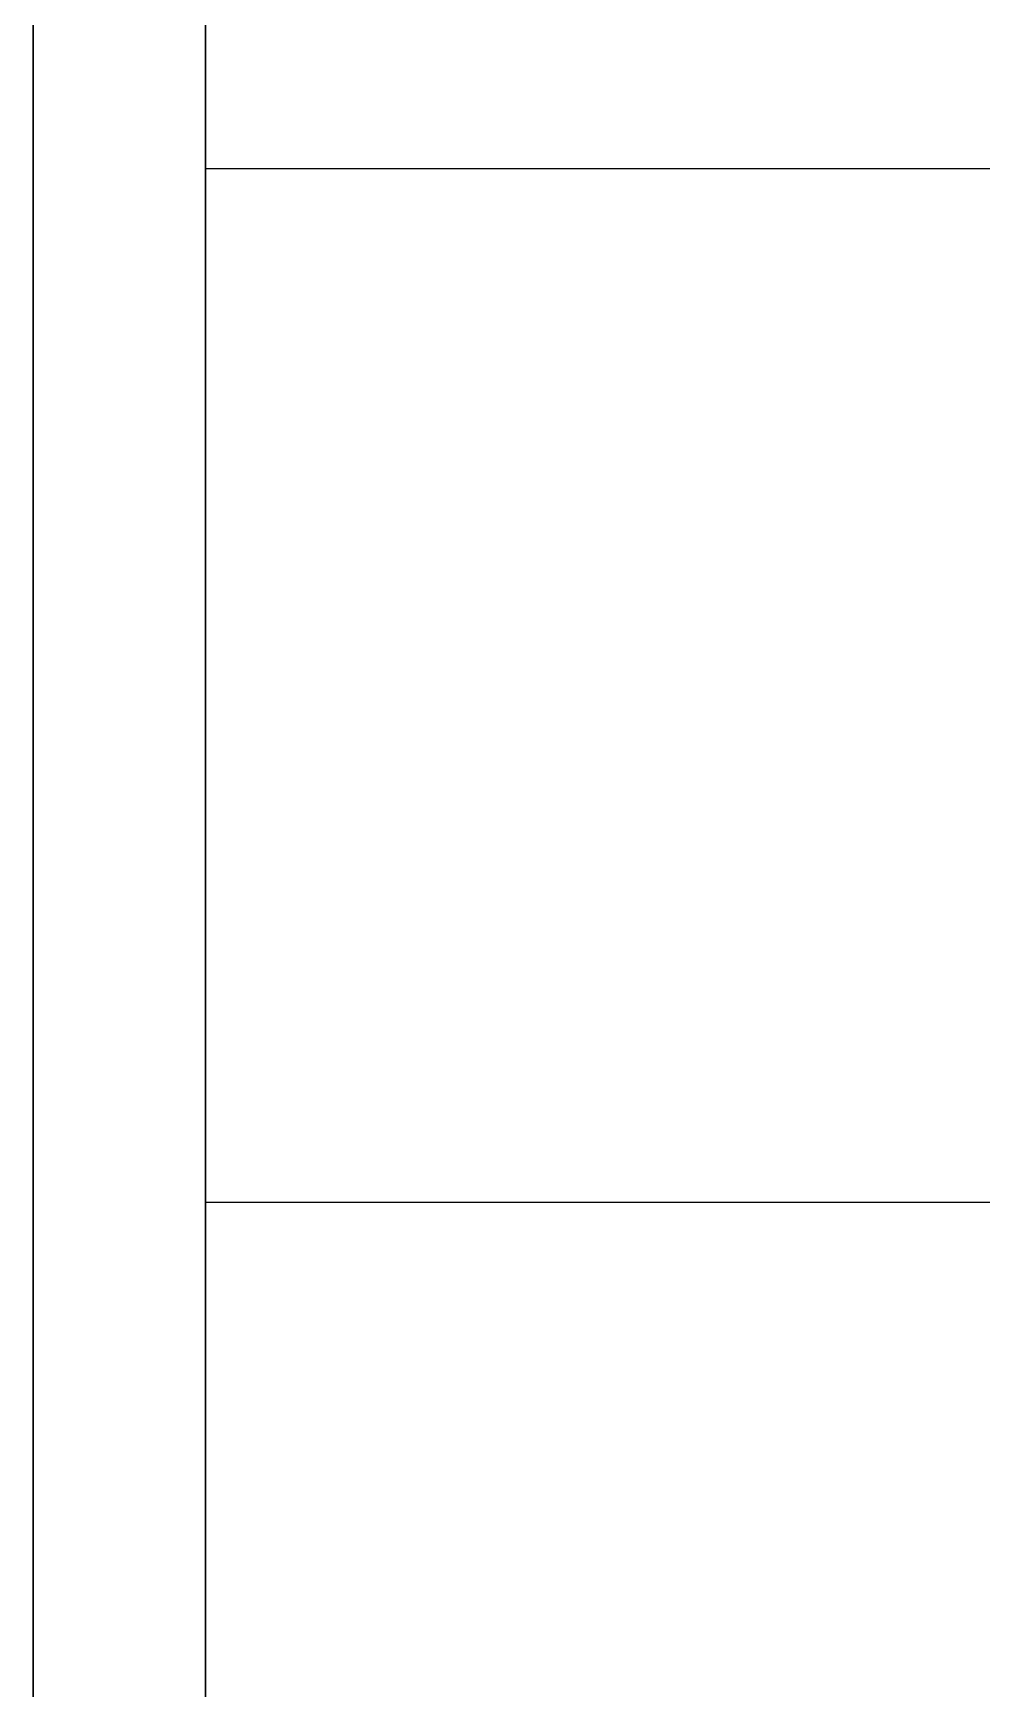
# Model space of a CAD drawing. Extents: x -509638 to 57327, y -29287 to 19916.
# Drawn here: x 44676 to 45227, y -12513 to -11551 of the extents above; entities that cross this region are included whole.
import ezdxf

# ---------------------------------------------------------------- set-up
doc = ezdxf.new("R2010")
doc.units = 0
doc.header["$LTSCALE"] = 0.25
doc.linetypes.add('DASHDOT', pattern=[25.4, 12.7, -6.35, 0, -6.35])
doc.layers.add('01-First Floor$0$FALSE CEILING', color=251, linetype='Continuous')
doc.layers.add('01-First Floor$0$X-WHITE glass', color=255, linetype='Continuous')
doc.layers.add('01-First Floor$0$Walls', color=251, linetype='Continuous', lineweight=5)
doc.layers.add('E-LITE-CLNG-CNDT', color=6, linetype='DASHDOT', lineweight=35)

# ---------------------------------------------------------------- blocks, each defined once
blk = doc.blocks.new('01-First Floor')
at = {"layer": '01-First Floor$0$FALSE CEILING', "linetype": 'Continuous'}
for p, q in [((44776, -11630), (48976, -11630)), ((44776, -12230), (48976, -12230))]:
    blk.add_line(p, q, dxfattribs=at)
at = {"layer": '01-First Floor$0$FALSE CEILING'}
blk.add_lwpolyline([(44776, -9540), (48976, -9540), (48976, -12830), (44776, -12830)], close=True, dxfattribs=at)
at = {"layer": '01-First Floor$0$Walls'}
blk.add_line((44776, -10620), (44776, -12830), dxfattribs=at)
at = {"layer": '01-First Floor$0$X-WHITE glass', "color": 253, "lineweight": 30, "ltscale": 6, "true_color": 0x9898cc}
for p, q in [((44676, -11420), (44676, -12830)), ((44776, -11420, -0.04), (44776, -12830, -0.1))]:
    blk.add_line(p, q, dxfattribs=at)

msp = doc.modelspace()

# ---------------------------------------------------------------- block references
at = {"layer": 'E-LITE-CLNG-CNDT'}
msp.add_blockref('01-First Floor', (0, 0), dxfattribs=at)

doc.saveas('drawing.dxf')
